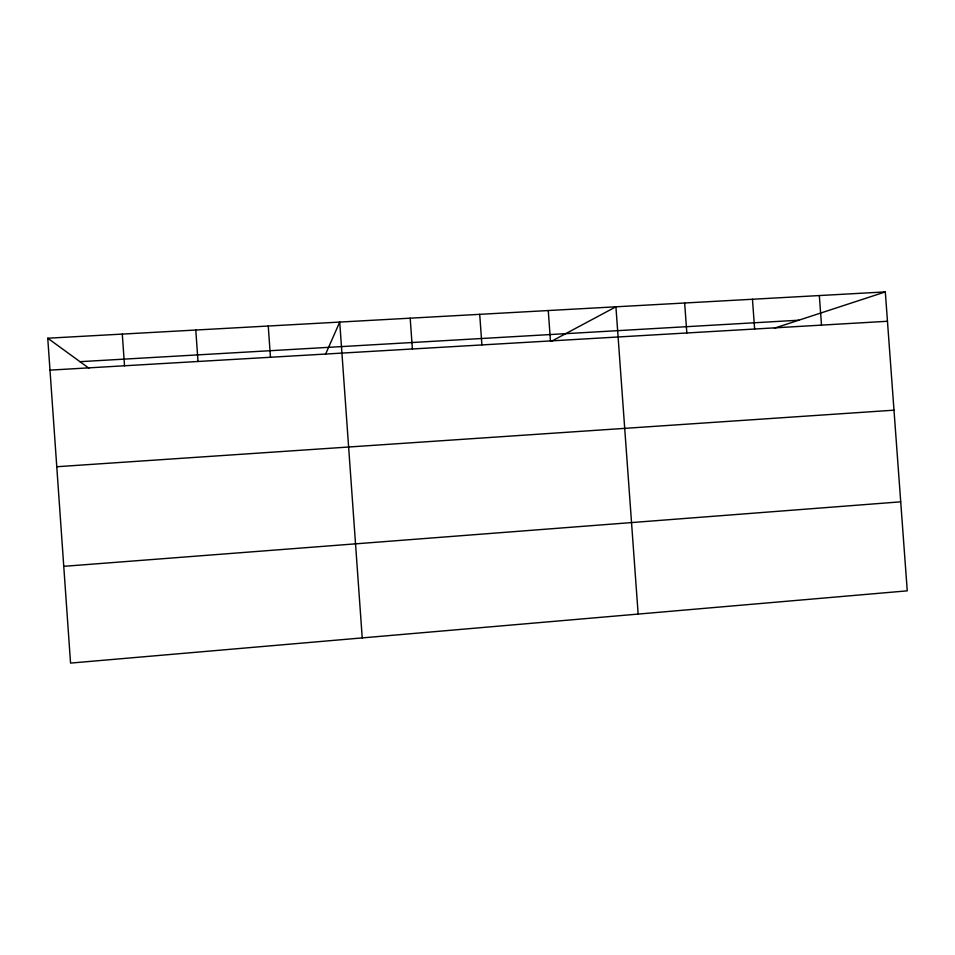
<?xml version="1.0" encoding="UTF-8"?>
<svg xmlns="http://www.w3.org/2000/svg" width="955" height="955" viewBox="0 0 955 955"><rect width="100%" height="100%" fill="white"/><g stroke="black" fill="none" stroke-linecap="round" stroke-linejoin="round"><path stroke-width="1.43" d="M325.488 354.401L339.717 322.074L362.232 637.904M551.608 341.198L615.915 306.806L638.155 614.089M774.374 328.198L885.309 291.908L907.25 590.847L70.551 663.092L47.75 338.213L885.309 291.908M63.758 566.339L900.72 501.829M56.775 466.732L893.987 410.173M49.994 370.122L887.458 321.274M79.969 361.682L798.786 320.212M47.75 338.213L88.922 368.2M819.33 295.561L821.503 325.13M752.456 299.249L754.629 329.021M684.651 302.998L686.836 332.973M548.265 310.542L550.462 340.935M479.708 314.326L481.905 344.934M410.184 318.17L412.393 348.981M268.248 326.025L270.468 357.265M195.787 330.024L198.007 361.491M122.288 334.095L124.52 365.777"/></g></svg>
